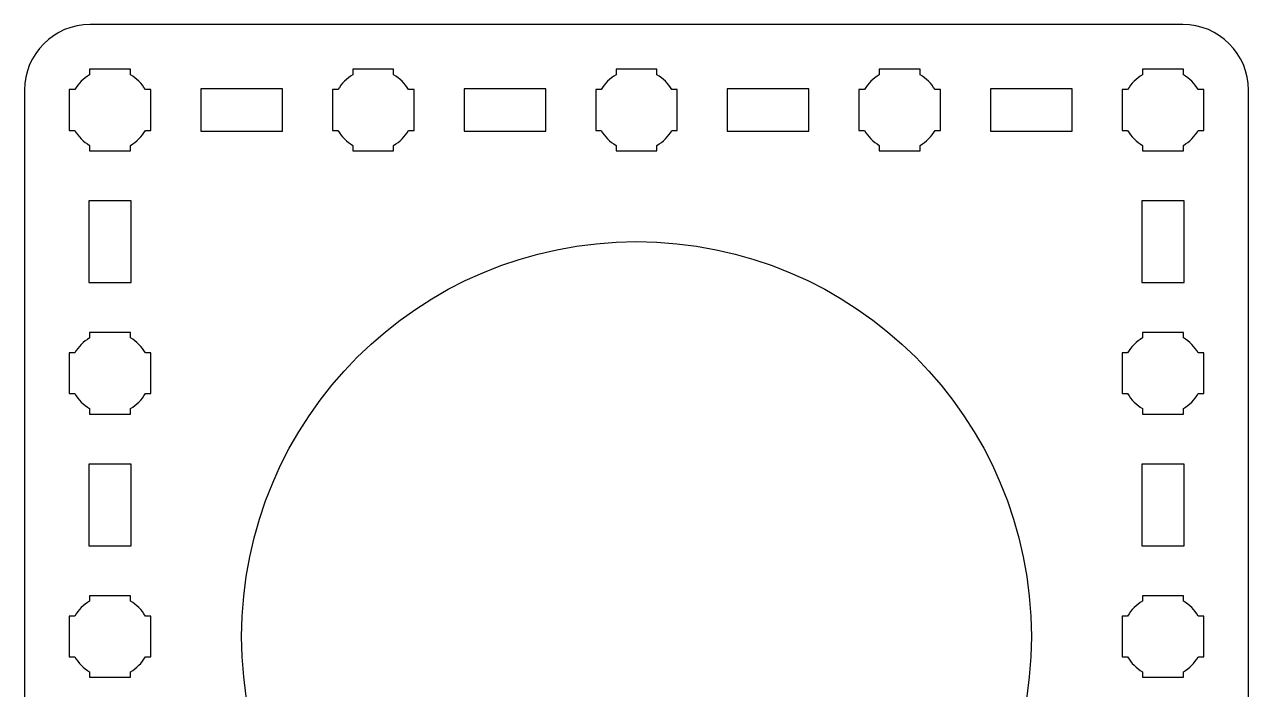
# Model space of a CAD drawing. Extents: x -302 to -108, y -176 to -2.
# Drawn here: x -301.5 to -208.5, y -52.5 to -2 of the extents above; entities that cross this region are included whole.
import ezdxf

# ---------------------------------------------------------------- set-up
doc = ezdxf.new("R2010")
doc.units = 0
doc.header["$MEASUREMENT"] = 0
doc.layers.add('LAYER_1', color=7, linetype='CONTINUOUS')

msp = doc.modelspace()

# ---------------------------------------------------------------- linework, layer by layer
at = {"layer": 'LAYER_1'}
msp.add_ellipse((-255.0001, -48.5001), major_axis=(0, 30), ratio=1, dxfattribs=at)
for points, knots in [([(-296.4995, -1.9995), (-296.4995, -1.9995), (-213.5005, -1.9995), (-213.5005, -1.9995), (-213.5005, -1.9995), (-210.7305, -1.9995), (-208.4995, -4.2305), (-208.4995, -7.0005), (-208.4995, -7.0005), (-208.4995, -7.0005), (-208.4995, -89.9995), (-208.4995, -89.9995), (-208.4995, -89.9995), (-208.4995, -92.7695), (-210.7305, -95.0005), (-213.5005, -95.0005), (-213.5005, -95.0005), (-213.5005, -95.0005), (-296.4995, -95.0005), (-296.4995, -95.0005), (-296.4995, -95.0005), (-299.2695, -95.0005), (-301.5005, -92.7695), (-301.5005, -89.9995), (-301.5005, -89.9995), (-301.5005, -89.9995), (-301.5005, -7.0005), (-301.5005, -7.0005), (-301.5005, -7.0005), (-301.5005, -4.2305), (-299.2695, -1.9995), (-296.4995, -1.9995)], [0, 0, 0, 0, 0.125, 0.125, 0.125, 0.125, 0.25, 0.25, 0.25, 0.25, 0.375, 0.375, 0.375, 0.375, 0.5, 0.5, 0.5, 0.5, 0.625, 0.625, 0.625, 0.625, 0.75, 0.75, 0.75, 0.75, 0.875, 0.875, 0.875, 0.875, 1, 1, 1, 1]), ([(-298.0998, -6.9499), (-298.0998, -6.9499), (-297.6844, -6.9499), (-297.6844, -6.9499), (-297.6844, -6.9499), (-297.4124, -6.4796), (-297.0202, -6.0877), (-296.55, -5.8157), (-296.55, -5.8157), (-296.55, -5.8157), (-296.55, -5.4001), (-296.55, -5.4001), (-296.55, -5.4001), (-296.55, -5.4001), (-293.4503, -5.4001), (-293.4503, -5.4001), (-293.4503, -5.4001), (-293.4503, -5.4001), (-293.4503, -5.8153), (-293.4503, -5.8153), (-293.4503, -5.8153), (-292.9798, -6.0874), (-292.5873, -6.4795), (-292.315, -6.9499), (-292.315, -6.9499), (-292.315, -6.9499), (-291.9004, -6.9499), (-291.9004, -6.9499), (-291.9004, -6.9499), (-291.9004, -6.9499), (-291.9004, -8.4524), (-291.9004, -8.4524), (-291.9004, -8.4524), (-291.9004, -8.4524), (-291.8998, -8.5004), (-291.8998, -8.5004), (-291.8998, -8.5004), (-291.8998, -8.5004), (-291.9004, -8.5484), (-291.9004, -8.5484), (-291.9004, -8.5484), (-291.9004, -8.5484), (-291.9004, -10.0495), (-291.9004, -10.0495), (-291.9004, -10.0495), (-291.9004, -10.0495), (-292.3144, -10.0495), (-292.3144, -10.0495), (-292.3144, -10.0495), (-292.5867, -10.5203), (-292.9793, -10.913), (-293.4503, -11.1854), (-293.4503, -11.1854), (-293.4503, -11.1854), (-293.4503, -11.5993), (-293.4503, -11.5993), (-293.4503, -11.5993), (-293.4503, -11.5993), (-294.9307, -11.5993), (-294.9307, -11.5993), (-294.9307, -11.5993), (-294.9307, -11.5993), (-294.9996, -11.6001), (-294.9996, -11.6001), (-294.9996, -11.6001), (-294.9996, -11.6001), (-295.0686, -11.5993), (-295.0686, -11.5993), (-295.0686, -11.5993), (-295.0686, -11.5993), (-296.55, -11.5993), (-296.55, -11.5993), (-296.55, -11.5993), (-296.55, -11.5993), (-296.55, -11.185), (-296.55, -11.185), (-296.55, -11.185), (-297.0205, -10.9126), (-297.4129, -10.5201), (-297.685, -10.0495), (-297.685, -10.0495), (-297.685, -10.0495), (-298.0998, -10.0495), (-298.0998, -10.0495), (-298.0998, -10.0495), (-298.0998, -10.0495), (-298.0998, -6.9499), (-298.0998, -6.9499)], [0, 0, 0, 0, 0.0454545, 0.0454545, 0.0454545, 0.0454545, 0.0909091, 0.0909091, 0.0909091, 0.0909091, 0.1363636, 0.1363636, 0.1363636, 0.1363636, 0.1818182, 0.1818182, 0.1818182, 0.1818182, 0.2272727, 0.2272727, 0.2272727, 0.2272727, 0.2727273, 0.2727273, 0.2727273, 0.2727273, 0.3181818, 0.3181818, 0.3181818, 0.3181818, 0.3636364, 0.3636364, 0.3636364, 0.3636364, 0.4090909, 0.4090909, 0.4090909, 0.4090909, 0.4545455, 0.4545455, 0.4545455, 0.4545455, 0.5, 0.5, 0.5, 0.5, 0.5454545, 0.5454545, 0.5454545, 0.5454545, 0.5909091, 0.5909091, 0.5909091, 0.5909091, 0.6363636, 0.6363636, 0.6363636, 0.6363636, 0.6818182, 0.6818182, 0.6818182, 0.6818182, 0.7272727, 0.7272727, 0.7272727, 0.7272727, 0.7727273, 0.7727273, 0.7727273, 0.7727273, 0.8181818, 0.8181818, 0.8181818, 0.8181818, 0.8636364, 0.8636364, 0.8636364, 0.8636364, 0.9090909, 0.9090909, 0.9090909, 0.9090909, 0.9545455, 0.9545455, 0.9545455, 0.9545455, 1, 1, 1, 1]), ([(-278.0998, -6.9499), (-278.0998, -6.9499), (-277.6844, -6.9499), (-277.6844, -6.9499), (-277.6844, -6.9499), (-277.4124, -6.4796), (-277.0202, -6.0877), (-276.55, -5.8157), (-276.55, -5.8157), (-276.55, -5.8157), (-276.55, -5.4001), (-276.55, -5.4001), (-276.55, -5.4001), (-276.55, -5.4001), (-273.4503, -5.4001), (-273.4503, -5.4001), (-273.4503, -5.4001), (-273.4503, -5.4001), (-273.4503, -5.8153), (-273.4503, -5.8153), (-273.4503, -5.8153), (-272.9798, -6.0874), (-272.5873, -6.4795), (-272.315, -6.9499), (-272.315, -6.9499), (-272.315, -6.9499), (-271.9004, -6.9499), (-271.9004, -6.9499), (-271.9004, -6.9499), (-271.9004, -6.9499), (-271.9004, -8.4524), (-271.9004, -8.4524), (-271.9004, -8.4524), (-271.9004, -8.4524), (-271.8998, -8.5004), (-271.8998, -8.5004), (-271.8998, -8.5004), (-271.8998, -8.5004), (-271.9004, -8.5484), (-271.9004, -8.5484), (-271.9004, -8.5484), (-271.9004, -8.5484), (-271.9004, -10.0495), (-271.9004, -10.0495), (-271.9004, -10.0495), (-271.9004, -10.0495), (-272.3144, -10.0495), (-272.3144, -10.0495), (-272.3144, -10.0495), (-272.5867, -10.5203), (-272.9793, -10.913), (-273.4503, -11.1854), (-273.4503, -11.1854), (-273.4503, -11.1854), (-273.4503, -11.5993), (-273.4503, -11.5993), (-273.4503, -11.5993), (-273.4503, -11.5993), (-274.9307, -11.5993), (-274.9307, -11.5993), (-274.9307, -11.5993), (-274.9307, -11.5993), (-274.9996, -11.6001), (-274.9996, -11.6001), (-274.9996, -11.6001), (-274.9996, -11.6001), (-275.0686, -11.5993), (-275.0686, -11.5993), (-275.0686, -11.5993), (-275.0686, -11.5993), (-276.55, -11.5993), (-276.55, -11.5993), (-276.55, -11.5993), (-276.55, -11.5993), (-276.55, -11.185), (-276.55, -11.185), (-276.55, -11.185), (-277.0205, -10.9126), (-277.4129, -10.5201), (-277.685, -10.0495), (-277.685, -10.0495), (-277.685, -10.0495), (-278.0998, -10.0495), (-278.0998, -10.0495), (-278.0998, -10.0495), (-278.0998, -10.0495), (-278.0998, -6.9499), (-278.0998, -6.9499)], [0, 0, 0, 0, 0.0454545, 0.0454545, 0.0454545, 0.0454545, 0.0909091, 0.0909091, 0.0909091, 0.0909091, 0.1363636, 0.1363636, 0.1363636, 0.1363636, 0.1818182, 0.1818182, 0.1818182, 0.1818182, 0.2272727, 0.2272727, 0.2272727, 0.2272727, 0.2727273, 0.2727273, 0.2727273, 0.2727273, 0.3181818, 0.3181818, 0.3181818, 0.3181818, 0.3636364, 0.3636364, 0.3636364, 0.3636364, 0.4090909, 0.4090909, 0.4090909, 0.4090909, 0.4545455, 0.4545455, 0.4545455, 0.4545455, 0.5, 0.5, 0.5, 0.5, 0.5454545, 0.5454545, 0.5454545, 0.5454545, 0.5909091, 0.5909091, 0.5909091, 0.5909091, 0.6363636, 0.6363636, 0.6363636, 0.6363636, 0.6818182, 0.6818182, 0.6818182, 0.6818182, 0.7272727, 0.7272727, 0.7272727, 0.7272727, 0.7727273, 0.7727273, 0.7727273, 0.7727273, 0.8181818, 0.8181818, 0.8181818, 0.8181818, 0.8636364, 0.8636364, 0.8636364, 0.8636364, 0.9090909, 0.9090909, 0.9090909, 0.9090909, 0.9545455, 0.9545455, 0.9545455, 0.9545455, 1, 1, 1, 1]), ([(-258.0998, -6.9499), (-258.0998, -6.9499), (-257.6844, -6.9499), (-257.6844, -6.9499), (-257.6844, -6.9499), (-257.4124, -6.4796), (-257.0202, -6.0877), (-256.55, -5.8157), (-256.55, -5.8157), (-256.55, -5.8157), (-256.55, -5.4001), (-256.55, -5.4001), (-256.55, -5.4001), (-256.55, -5.4001), (-253.4503, -5.4001), (-253.4503, -5.4001), (-253.4503, -5.4001), (-253.4503, -5.4001), (-253.4503, -5.8153), (-253.4503, -5.8153), (-253.4503, -5.8153), (-252.9798, -6.0874), (-252.5873, -6.4795), (-252.315, -6.9499), (-252.315, -6.9499), (-252.315, -6.9499), (-251.9004, -6.9499), (-251.9004, -6.9499), (-251.9004, -6.9499), (-251.9004, -6.9499), (-251.9004, -8.4524), (-251.9004, -8.4524), (-251.9004, -8.4524), (-251.9004, -8.4524), (-251.8998, -8.5004), (-251.8998, -8.5004), (-251.8998, -8.5004), (-251.8998, -8.5004), (-251.9004, -8.5484), (-251.9004, -8.5484), (-251.9004, -8.5484), (-251.9004, -8.5484), (-251.9004, -10.0495), (-251.9004, -10.0495), (-251.9004, -10.0495), (-251.9004, -10.0495), (-252.3144, -10.0495), (-252.3144, -10.0495), (-252.3144, -10.0495), (-252.5867, -10.5203), (-252.9793, -10.913), (-253.4503, -11.1854), (-253.4503, -11.1854), (-253.4503, -11.1854), (-253.4503, -11.5993), (-253.4503, -11.5993), (-253.4503, -11.5993), (-253.4503, -11.5993), (-254.9307, -11.5993), (-254.9307, -11.5993), (-254.9307, -11.5993), (-254.9307, -11.5993), (-254.9996, -11.6001), (-254.9996, -11.6001), (-254.9996, -11.6001), (-254.9996, -11.6001), (-255.0686, -11.5993), (-255.0686, -11.5993), (-255.0686, -11.5993), (-255.0686, -11.5993), (-256.55, -11.5993), (-256.55, -11.5993), (-256.55, -11.5993), (-256.55, -11.5993), (-256.55, -11.185), (-256.55, -11.185), (-256.55, -11.185), (-257.0205, -10.9126), (-257.4129, -10.5201), (-257.685, -10.0495), (-257.685, -10.0495), (-257.685, -10.0495), (-258.0998, -10.0495), (-258.0998, -10.0495), (-258.0998, -10.0495), (-258.0998, -10.0495), (-258.0998, -6.9499), (-258.0998, -6.9499)], [0, 0, 0, 0, 0.0454545, 0.0454545, 0.0454545, 0.0454545, 0.0909091, 0.0909091, 0.0909091, 0.0909091, 0.1363636, 0.1363636, 0.1363636, 0.1363636, 0.1818182, 0.1818182, 0.1818182, 0.1818182, 0.2272727, 0.2272727, 0.2272727, 0.2272727, 0.2727273, 0.2727273, 0.2727273, 0.2727273, 0.3181818, 0.3181818, 0.3181818, 0.3181818, 0.3636364, 0.3636364, 0.3636364, 0.3636364, 0.4090909, 0.4090909, 0.4090909, 0.4090909, 0.4545455, 0.4545455, 0.4545455, 0.4545455, 0.5, 0.5, 0.5, 0.5, 0.5454545, 0.5454545, 0.5454545, 0.5454545, 0.5909091, 0.5909091, 0.5909091, 0.5909091, 0.6363636, 0.6363636, 0.6363636, 0.6363636, 0.6818182, 0.6818182, 0.6818182, 0.6818182, 0.7272727, 0.7272727, 0.7272727, 0.7272727, 0.7727273, 0.7727273, 0.7727273, 0.7727273, 0.8181818, 0.8181818, 0.8181818, 0.8181818, 0.8636364, 0.8636364, 0.8636364, 0.8636364, 0.9090909, 0.9090909, 0.9090909, 0.9090909, 0.9545455, 0.9545455, 0.9545455, 0.9545455, 1, 1, 1, 1]), ([(-238.0998, -6.9499), (-238.0998, -6.9499), (-237.6844, -6.9499), (-237.6844, -6.9499), (-237.6844, -6.9499), (-237.4124, -6.4796), (-237.0202, -6.0877), (-236.55, -5.8157), (-236.55, -5.8157), (-236.55, -5.8157), (-236.55, -5.4001), (-236.55, -5.4001), (-236.55, -5.4001), (-236.55, -5.4001), (-233.4503, -5.4001), (-233.4503, -5.4001), (-233.4503, -5.4001), (-233.4503, -5.4001), (-233.4503, -5.8153), (-233.4503, -5.8153), (-233.4503, -5.8153), (-232.9798, -6.0874), (-232.5873, -6.4795), (-232.315, -6.9499), (-232.315, -6.9499), (-232.315, -6.9499), (-231.9004, -6.9499), (-231.9004, -6.9499), (-231.9004, -6.9499), (-231.9004, -6.9499), (-231.9004, -8.4524), (-231.9004, -8.4524), (-231.9004, -8.4524), (-231.9004, -8.4524), (-231.8998, -8.5004), (-231.8998, -8.5004), (-231.8998, -8.5004), (-231.8998, -8.5004), (-231.9004, -8.5484), (-231.9004, -8.5484), (-231.9004, -8.5484), (-231.9004, -8.5484), (-231.9004, -10.0495), (-231.9004, -10.0495), (-231.9004, -10.0495), (-231.9004, -10.0495), (-232.3144, -10.0495), (-232.3144, -10.0495), (-232.3144, -10.0495), (-232.5867, -10.5203), (-232.9793, -10.913), (-233.4503, -11.1854), (-233.4503, -11.1854), (-233.4503, -11.1854), (-233.4503, -11.5993), (-233.4503, -11.5993), (-233.4503, -11.5993), (-233.4503, -11.5993), (-234.9307, -11.5993), (-234.9307, -11.5993), (-234.9307, -11.5993), (-234.9307, -11.5993), (-234.9996, -11.6001), (-234.9996, -11.6001), (-234.9996, -11.6001), (-234.9996, -11.6001), (-235.0686, -11.5993), (-235.0686, -11.5993), (-235.0686, -11.5993), (-235.0686, -11.5993), (-236.55, -11.5993), (-236.55, -11.5993), (-236.55, -11.5993), (-236.55, -11.5993), (-236.55, -11.185), (-236.55, -11.185), (-236.55, -11.185), (-237.0205, -10.9126), (-237.4129, -10.5201), (-237.685, -10.0495), (-237.685, -10.0495), (-237.685, -10.0495), (-238.0998, -10.0495), (-238.0998, -10.0495), (-238.0998, -10.0495), (-238.0998, -10.0495), (-238.0998, -6.9499), (-238.0998, -6.9499)], [0, 0, 0, 0, 0.0454545, 0.0454545, 0.0454545, 0.0454545, 0.0909091, 0.0909091, 0.0909091, 0.0909091, 0.1363636, 0.1363636, 0.1363636, 0.1363636, 0.1818182, 0.1818182, 0.1818182, 0.1818182, 0.2272727, 0.2272727, 0.2272727, 0.2272727, 0.2727273, 0.2727273, 0.2727273, 0.2727273, 0.3181818, 0.3181818, 0.3181818, 0.3181818, 0.3636364, 0.3636364, 0.3636364, 0.3636364, 0.4090909, 0.4090909, 0.4090909, 0.4090909, 0.4545455, 0.4545455, 0.4545455, 0.4545455, 0.5, 0.5, 0.5, 0.5, 0.5454545, 0.5454545, 0.5454545, 0.5454545, 0.5909091, 0.5909091, 0.5909091, 0.5909091, 0.6363636, 0.6363636, 0.6363636, 0.6363636, 0.6818182, 0.6818182, 0.6818182, 0.6818182, 0.7272727, 0.7272727, 0.7272727, 0.7272727, 0.7727273, 0.7727273, 0.7727273, 0.7727273, 0.8181818, 0.8181818, 0.8181818, 0.8181818, 0.8636364, 0.8636364, 0.8636364, 0.8636364, 0.9090909, 0.9090909, 0.9090909, 0.9090909, 0.9545455, 0.9545455, 0.9545455, 0.9545455, 1, 1, 1, 1]), ([(-218.0998, -6.9499), (-218.0998, -6.9499), (-217.6844, -6.9499), (-217.6844, -6.9499), (-217.6844, -6.9499), (-217.4124, -6.4796), (-217.0202, -6.0877), (-216.55, -5.8157), (-216.55, -5.8157), (-216.55, -5.8157), (-216.55, -5.4001), (-216.55, -5.4001), (-216.55, -5.4001), (-216.55, -5.4001), (-213.4503, -5.4001), (-213.4503, -5.4001), (-213.4503, -5.4001), (-213.4503, -5.4001), (-213.4503, -5.8153), (-213.4503, -5.8153), (-213.4503, -5.8153), (-212.9798, -6.0874), (-212.5873, -6.4795), (-212.315, -6.9499), (-212.315, -6.9499), (-212.315, -6.9499), (-211.9004, -6.9499), (-211.9004, -6.9499), (-211.9004, -6.9499), (-211.9004, -6.9499), (-211.9004, -8.4524), (-211.9004, -8.4524), (-211.9004, -8.4524), (-211.9004, -8.4524), (-211.8998, -8.5004), (-211.8998, -8.5004), (-211.8998, -8.5004), (-211.8998, -8.5004), (-211.9004, -8.5484), (-211.9004, -8.5484), (-211.9004, -8.5484), (-211.9004, -8.5484), (-211.9004, -10.0495), (-211.9004, -10.0495), (-211.9004, -10.0495), (-211.9004, -10.0495), (-212.3144, -10.0495), (-212.3144, -10.0495), (-212.3144, -10.0495), (-212.5867, -10.5203), (-212.9793, -10.913), (-213.4503, -11.1854), (-213.4503, -11.1854), (-213.4503, -11.1854), (-213.4503, -11.5993), (-213.4503, -11.5993), (-213.4503, -11.5993), (-213.4503, -11.5993), (-214.9307, -11.5993), (-214.9307, -11.5993), (-214.9307, -11.5993), (-214.9307, -11.5993), (-214.9996, -11.6001), (-214.9996, -11.6001), (-214.9996, -11.6001), (-214.9996, -11.6001), (-215.0686, -11.5993), (-215.0686, -11.5993), (-215.0686, -11.5993), (-215.0686, -11.5993), (-216.55, -11.5993), (-216.55, -11.5993), (-216.55, -11.5993), (-216.55, -11.5993), (-216.55, -11.185), (-216.55, -11.185), (-216.55, -11.185), (-217.0205, -10.9126), (-217.4129, -10.5201), (-217.685, -10.0495), (-217.685, -10.0495), (-217.685, -10.0495), (-218.0998, -10.0495), (-218.0998, -10.0495), (-218.0998, -10.0495), (-218.0998, -10.0495), (-218.0998, -6.9499), (-218.0998, -6.9499)], [0, 0, 0, 0, 0.0454545, 0.0454545, 0.0454545, 0.0454545, 0.0909091, 0.0909091, 0.0909091, 0.0909091, 0.1363636, 0.1363636, 0.1363636, 0.1363636, 0.1818182, 0.1818182, 0.1818182, 0.1818182, 0.2272727, 0.2272727, 0.2272727, 0.2272727, 0.2727273, 0.2727273, 0.2727273, 0.2727273, 0.3181818, 0.3181818, 0.3181818, 0.3181818, 0.3636364, 0.3636364, 0.3636364, 0.3636364, 0.4090909, 0.4090909, 0.4090909, 0.4090909, 0.4545455, 0.4545455, 0.4545455, 0.4545455, 0.5, 0.5, 0.5, 0.5, 0.5454545, 0.5454545, 0.5454545, 0.5454545, 0.5909091, 0.5909091, 0.5909091, 0.5909091, 0.6363636, 0.6363636, 0.6363636, 0.6363636, 0.6818182, 0.6818182, 0.6818182, 0.6818182, 0.7272727, 0.7272727, 0.7272727, 0.7272727, 0.7727273, 0.7727273, 0.7727273, 0.7727273, 0.8181818, 0.8181818, 0.8181818, 0.8181818, 0.8636364, 0.8636364, 0.8636364, 0.8636364, 0.9090909, 0.9090909, 0.9090909, 0.9090909, 0.9545455, 0.9545455, 0.9545455, 0.9545455, 1, 1, 1, 1]), ([(-288.1, -6.9005), (-288.1, -6.9005), (-281.9, -6.9005), (-281.9, -6.9005), (-281.9, -6.9005), (-281.9, -6.9005), (-281.9, -10.1005), (-281.9, -10.1005), (-281.9, -10.1005), (-281.9, -10.1005), (-288.1, -10.1005), (-288.1, -10.1005), (-288.1, -10.1005), (-288.1, -10.1005), (-288.1, -6.9005), (-288.1, -6.9005)], [0, 0, 0, 0, 0.25, 0.25, 0.25, 0.25, 0.5, 0.5, 0.5, 0.5, 0.75, 0.75, 0.75, 0.75, 1, 1, 1, 1]), ([(-268.1, -6.9005), (-268.1, -6.9005), (-261.9, -6.9005), (-261.9, -6.9005), (-261.9, -6.9005), (-261.9, -6.9005), (-261.9, -10.1005), (-261.9, -10.1005), (-261.9, -10.1005), (-261.9, -10.1005), (-268.1, -10.1005), (-268.1, -10.1005), (-268.1, -10.1005), (-268.1, -10.1005), (-268.1, -6.9005), (-268.1, -6.9005)], [0, 0, 0, 0, 0.25, 0.25, 0.25, 0.25, 0.5, 0.5, 0.5, 0.5, 0.75, 0.75, 0.75, 0.75, 1, 1, 1, 1]), ([(-248.1, -6.9005), (-248.1, -6.9005), (-241.9, -6.9005), (-241.9, -6.9005), (-241.9, -6.9005), (-241.9, -6.9005), (-241.9, -10.1005), (-241.9, -10.1005), (-241.9, -10.1005), (-241.9, -10.1005), (-248.1, -10.1005), (-248.1, -10.1005), (-248.1, -10.1005), (-248.1, -10.1005), (-248.1, -6.9005), (-248.1, -6.9005)], [0, 0, 0, 0, 0.25, 0.25, 0.25, 0.25, 0.5, 0.5, 0.5, 0.5, 0.75, 0.75, 0.75, 0.75, 1, 1, 1, 1]), ([(-228.1, -6.9005), (-228.1, -6.9005), (-221.9, -6.9005), (-221.9, -6.9005), (-221.9, -6.9005), (-221.9, -6.9005), (-221.9, -10.1005), (-221.9, -10.1005), (-221.9, -10.1005), (-221.9, -10.1005), (-228.1, -10.1005), (-228.1, -10.1005), (-228.1, -10.1005), (-228.1, -10.1005), (-228.1, -6.9005), (-228.1, -6.9005)], [0, 0, 0, 0, 0.25, 0.25, 0.25, 0.25, 0.5, 0.5, 0.5, 0.5, 0.75, 0.75, 0.75, 0.75, 1, 1, 1, 1]), ([(-296.5996, -21.6001), (-296.5996, -21.6001), (-296.5996, -15.4001), (-296.5996, -15.4001), (-296.5996, -15.4001), (-296.5996, -15.4001), (-293.3996, -15.4001), (-293.3996, -15.4001), (-293.3996, -15.4001), (-293.3996, -15.4001), (-293.3996, -21.6001), (-293.3996, -21.6001), (-293.3996, -21.6001), (-293.3996, -21.6001), (-296.5996, -21.6001), (-296.5996, -21.6001)], [0, 0, 0, 0, 0.25, 0.25, 0.25, 0.25, 0.5, 0.5, 0.5, 0.5, 0.75, 0.75, 0.75, 0.75, 1, 1, 1, 1]), ([(-216.5996, -21.6001), (-216.5996, -21.6001), (-216.5996, -15.4001), (-216.5996, -15.4001), (-216.5996, -15.4001), (-216.5996, -15.4001), (-213.3996, -15.4001), (-213.3996, -15.4001), (-213.3996, -15.4001), (-213.3996, -15.4001), (-213.3996, -21.6001), (-213.3996, -21.6001), (-213.3996, -21.6001), (-213.3996, -21.6001), (-216.5996, -21.6001), (-216.5996, -21.6001)], [0, 0, 0, 0, 0.25, 0.25, 0.25, 0.25, 0.5, 0.5, 0.5, 0.5, 0.75, 0.75, 0.75, 0.75, 1, 1, 1, 1]), ([(-296.5502, -31.5999), (-296.5502, -31.5999), (-296.5502, -31.1845), (-296.5502, -31.1845), (-296.5502, -31.1845), (-297.0205, -30.9125), (-297.4124, -30.5203), (-297.6844, -30.0501), (-297.6844, -30.0501), (-297.6844, -30.0501), (-298.1, -30.0501), (-298.1, -30.0501), (-298.1, -30.0501), (-298.1, -30.0501), (-298.1, -26.9504), (-298.1, -26.9504), (-298.1, -26.9504), (-298.1, -26.9504), (-297.6848, -26.9504), (-297.6848, -26.9504), (-297.6848, -26.9504), (-297.4127, -26.4799), (-297.0206, -26.0874), (-296.5502, -25.8151), (-296.5502, -25.8151), (-296.5502, -25.8151), (-296.5502, -25.4005), (-296.5502, -25.4005), (-296.5502, -25.4005), (-296.5502, -25.4005), (-295.0477, -25.4005), (-295.0477, -25.4005), (-295.0477, -25.4005), (-295.0477, -25.4005), (-294.9997, -25.3999), (-294.9997, -25.3999), (-294.9997, -25.3999), (-294.9997, -25.3999), (-294.9517, -25.4005), (-294.9517, -25.4005), (-294.9517, -25.4005), (-294.9517, -25.4005), (-293.4506, -25.4005), (-293.4506, -25.4005), (-293.4506, -25.4005), (-293.4506, -25.4005), (-293.4506, -25.8145), (-293.4506, -25.8145), (-293.4506, -25.8145), (-292.9798, -26.0868), (-292.5871, -26.4794), (-292.3147, -26.9504), (-292.3147, -26.9504), (-292.3147, -26.9504), (-291.9008, -26.9504), (-291.9008, -26.9504), (-291.9008, -26.9504), (-291.9008, -26.9504), (-291.9008, -28.4308), (-291.9008, -28.4308), (-291.9008, -28.4308), (-291.9008, -28.4308), (-291.9, -28.4997), (-291.9, -28.4997), (-291.9, -28.4997), (-291.9, -28.4997), (-291.9008, -28.5687), (-291.9008, -28.5687), (-291.9008, -28.5687), (-291.9008, -28.5687), (-291.9008, -30.0501), (-291.9008, -30.0501), (-291.9008, -30.0501), (-291.9008, -30.0501), (-292.3151, -30.0501), (-292.3151, -30.0501), (-292.3151, -30.0501), (-292.5875, -30.5206), (-292.98, -30.913), (-293.4506, -31.1851), (-293.4506, -31.1851), (-293.4506, -31.1851), (-293.4506, -31.5999), (-293.4506, -31.5999), (-293.4506, -31.5999), (-293.4506, -31.5999), (-296.5502, -31.5999), (-296.5502, -31.5999)], [0, 0, 0, 0, 0.0454545, 0.0454545, 0.0454545, 0.0454545, 0.0909091, 0.0909091, 0.0909091, 0.0909091, 0.1363636, 0.1363636, 0.1363636, 0.1363636, 0.1818182, 0.1818182, 0.1818182, 0.1818182, 0.2272727, 0.2272727, 0.2272727, 0.2272727, 0.2727273, 0.2727273, 0.2727273, 0.2727273, 0.3181818, 0.3181818, 0.3181818, 0.3181818, 0.3636364, 0.3636364, 0.3636364, 0.3636364, 0.4090909, 0.4090909, 0.4090909, 0.4090909, 0.4545455, 0.4545455, 0.4545455, 0.4545455, 0.5, 0.5, 0.5, 0.5, 0.5454545, 0.5454545, 0.5454545, 0.5454545, 0.5909091, 0.5909091, 0.5909091, 0.5909091, 0.6363636, 0.6363636, 0.6363636, 0.6363636, 0.6818182, 0.6818182, 0.6818182, 0.6818182, 0.7272727, 0.7272727, 0.7272727, 0.7272727, 0.7727273, 0.7727273, 0.7727273, 0.7727273, 0.8181818, 0.8181818, 0.8181818, 0.8181818, 0.8636364, 0.8636364, 0.8636364, 0.8636364, 0.9090909, 0.9090909, 0.9090909, 0.9090909, 0.9545455, 0.9545455, 0.9545455, 0.9545455, 1, 1, 1, 1]), ([(-216.5502, -31.5999), (-216.5502, -31.5999), (-216.5502, -31.1845), (-216.5502, -31.1845), (-216.5502, -31.1845), (-217.0205, -30.9125), (-217.4124, -30.5203), (-217.6844, -30.0501), (-217.6844, -30.0501), (-217.6844, -30.0501), (-218.1, -30.0501), (-218.1, -30.0501), (-218.1, -30.0501), (-218.1, -30.0501), (-218.1, -26.9504), (-218.1, -26.9504), (-218.1, -26.9504), (-218.1, -26.9504), (-217.6848, -26.9504), (-217.6848, -26.9504), (-217.6848, -26.9504), (-217.4127, -26.4799), (-217.0206, -26.0874), (-216.5502, -25.8151), (-216.5502, -25.8151), (-216.5502, -25.8151), (-216.5502, -25.4005), (-216.5502, -25.4005), (-216.5502, -25.4005), (-216.5502, -25.4005), (-215.0477, -25.4005), (-215.0477, -25.4005), (-215.0477, -25.4005), (-215.0477, -25.4005), (-214.9997, -25.3999), (-214.9997, -25.3999), (-214.9997, -25.3999), (-214.9997, -25.3999), (-214.9517, -25.4005), (-214.9517, -25.4005), (-214.9517, -25.4005), (-214.9517, -25.4005), (-213.4506, -25.4005), (-213.4506, -25.4005), (-213.4506, -25.4005), (-213.4506, -25.4005), (-213.4506, -25.8145), (-213.4506, -25.8145), (-213.4506, -25.8145), (-212.9798, -26.0868), (-212.5871, -26.4794), (-212.3147, -26.9504), (-212.3147, -26.9504), (-212.3147, -26.9504), (-211.9008, -26.9504), (-211.9008, -26.9504), (-211.9008, -26.9504), (-211.9008, -26.9504), (-211.9008, -28.4308), (-211.9008, -28.4308), (-211.9008, -28.4308), (-211.9008, -28.4308), (-211.9, -28.4997), (-211.9, -28.4997), (-211.9, -28.4997), (-211.9, -28.4997), (-211.9008, -28.5687), (-211.9008, -28.5687), (-211.9008, -28.5687), (-211.9008, -28.5687), (-211.9008, -30.0501), (-211.9008, -30.0501), (-211.9008, -30.0501), (-211.9008, -30.0501), (-212.3151, -30.0501), (-212.3151, -30.0501), (-212.3151, -30.0501), (-212.5875, -30.5206), (-212.98, -30.913), (-213.4506, -31.1851), (-213.4506, -31.1851), (-213.4506, -31.1851), (-213.4506, -31.5999), (-213.4506, -31.5999), (-213.4506, -31.5999), (-213.4506, -31.5999), (-216.5502, -31.5999), (-216.5502, -31.5999)], [0, 0, 0, 0, 0.0454545, 0.0454545, 0.0454545, 0.0454545, 0.0909091, 0.0909091, 0.0909091, 0.0909091, 0.1363636, 0.1363636, 0.1363636, 0.1363636, 0.1818182, 0.1818182, 0.1818182, 0.1818182, 0.2272727, 0.2272727, 0.2272727, 0.2272727, 0.2727273, 0.2727273, 0.2727273, 0.2727273, 0.3181818, 0.3181818, 0.3181818, 0.3181818, 0.3636364, 0.3636364, 0.3636364, 0.3636364, 0.4090909, 0.4090909, 0.4090909, 0.4090909, 0.4545455, 0.4545455, 0.4545455, 0.4545455, 0.5, 0.5, 0.5, 0.5, 0.5454545, 0.5454545, 0.5454545, 0.5454545, 0.5909091, 0.5909091, 0.5909091, 0.5909091, 0.6363636, 0.6363636, 0.6363636, 0.6363636, 0.6818182, 0.6818182, 0.6818182, 0.6818182, 0.7272727, 0.7272727, 0.7272727, 0.7272727, 0.7727273, 0.7727273, 0.7727273, 0.7727273, 0.8181818, 0.8181818, 0.8181818, 0.8181818, 0.8636364, 0.8636364, 0.8636364, 0.8636364, 0.9090909, 0.9090909, 0.9090909, 0.9090909, 0.9545455, 0.9545455, 0.9545455, 0.9545455, 1, 1, 1, 1]), ([(-296.5996, -41.6001), (-296.5996, -41.6001), (-296.5996, -35.4001), (-296.5996, -35.4001), (-296.5996, -35.4001), (-296.5996, -35.4001), (-293.3996, -35.4001), (-293.3996, -35.4001), (-293.3996, -35.4001), (-293.3996, -35.4001), (-293.3996, -41.6001), (-293.3996, -41.6001), (-293.3996, -41.6001), (-293.3996, -41.6001), (-296.5996, -41.6001), (-296.5996, -41.6001)], [0, 0, 0, 0, 0.25, 0.25, 0.25, 0.25, 0.5, 0.5, 0.5, 0.5, 0.75, 0.75, 0.75, 0.75, 1, 1, 1, 1]), ([(-216.5996, -41.6001), (-216.5996, -41.6001), (-216.5996, -35.4001), (-216.5996, -35.4001), (-216.5996, -35.4001), (-216.5996, -35.4001), (-213.3996, -35.4001), (-213.3996, -35.4001), (-213.3996, -35.4001), (-213.3996, -35.4001), (-213.3996, -41.6001), (-213.3996, -41.6001), (-213.3996, -41.6001), (-213.3996, -41.6001), (-216.5996, -41.6001), (-216.5996, -41.6001)], [0, 0, 0, 0, 0.25, 0.25, 0.25, 0.25, 0.5, 0.5, 0.5, 0.5, 0.75, 0.75, 0.75, 0.75, 1, 1, 1, 1]), ([(-296.5502, -51.5999), (-296.5502, -51.5999), (-296.5502, -51.1845), (-296.5502, -51.1845), (-296.5502, -51.1845), (-297.0205, -50.9125), (-297.4124, -50.5203), (-297.6844, -50.0501), (-297.6844, -50.0501), (-297.6844, -50.0501), (-298.1, -50.0501), (-298.1, -50.0501), (-298.1, -50.0501), (-298.1, -50.0501), (-298.1, -46.9504), (-298.1, -46.9504), (-298.1, -46.9504), (-298.1, -46.9504), (-297.6848, -46.9504), (-297.6848, -46.9504), (-297.6848, -46.9504), (-297.4127, -46.4799), (-297.0206, -46.0874), (-296.5502, -45.8151), (-296.5502, -45.8151), (-296.5502, -45.8151), (-296.5502, -45.4005), (-296.5502, -45.4005), (-296.5502, -45.4005), (-296.5502, -45.4005), (-295.0477, -45.4005), (-295.0477, -45.4005), (-295.0477, -45.4005), (-295.0477, -45.4005), (-294.9997, -45.3999), (-294.9997, -45.3999), (-294.9997, -45.3999), (-294.9997, -45.3999), (-294.9517, -45.4005), (-294.9517, -45.4005), (-294.9517, -45.4005), (-294.9517, -45.4005), (-293.4506, -45.4005), (-293.4506, -45.4005), (-293.4506, -45.4005), (-293.4506, -45.4005), (-293.4506, -45.8145), (-293.4506, -45.8145), (-293.4506, -45.8145), (-292.9798, -46.0868), (-292.5871, -46.4794), (-292.3147, -46.9504), (-292.3147, -46.9504), (-292.3147, -46.9504), (-291.9008, -46.9504), (-291.9008, -46.9504), (-291.9008, -46.9504), (-291.9008, -46.9504), (-291.9008, -48.4308), (-291.9008, -48.4308), (-291.9008, -48.4308), (-291.9008, -48.4308), (-291.9, -48.4997), (-291.9, -48.4997), (-291.9, -48.4997), (-291.9, -48.4997), (-291.9008, -48.5687), (-291.9008, -48.5687), (-291.9008, -48.5687), (-291.9008, -48.5687), (-291.9008, -50.0501), (-291.9008, -50.0501), (-291.9008, -50.0501), (-291.9008, -50.0501), (-292.3151, -50.0501), (-292.3151, -50.0501), (-292.3151, -50.0501), (-292.5875, -50.5206), (-292.98, -50.913), (-293.4506, -51.1851), (-293.4506, -51.1851), (-293.4506, -51.1851), (-293.4506, -51.5999), (-293.4506, -51.5999), (-293.4506, -51.5999), (-293.4506, -51.5999), (-296.5502, -51.5999), (-296.5502, -51.5999)], [0, 0, 0, 0, 0.0454545, 0.0454545, 0.0454545, 0.0454545, 0.0909091, 0.0909091, 0.0909091, 0.0909091, 0.1363636, 0.1363636, 0.1363636, 0.1363636, 0.1818182, 0.1818182, 0.1818182, 0.1818182, 0.2272727, 0.2272727, 0.2272727, 0.2272727, 0.2727273, 0.2727273, 0.2727273, 0.2727273, 0.3181818, 0.3181818, 0.3181818, 0.3181818, 0.3636364, 0.3636364, 0.3636364, 0.3636364, 0.4090909, 0.4090909, 0.4090909, 0.4090909, 0.4545455, 0.4545455, 0.4545455, 0.4545455, 0.5, 0.5, 0.5, 0.5, 0.5454545, 0.5454545, 0.5454545, 0.5454545, 0.5909091, 0.5909091, 0.5909091, 0.5909091, 0.6363636, 0.6363636, 0.6363636, 0.6363636, 0.6818182, 0.6818182, 0.6818182, 0.6818182, 0.7272727, 0.7272727, 0.7272727, 0.7272727, 0.7727273, 0.7727273, 0.7727273, 0.7727273, 0.8181818, 0.8181818, 0.8181818, 0.8181818, 0.8636364, 0.8636364, 0.8636364, 0.8636364, 0.9090909, 0.9090909, 0.9090909, 0.9090909, 0.9545455, 0.9545455, 0.9545455, 0.9545455, 1, 1, 1, 1]), ([(-216.5502, -51.5999), (-216.5502, -51.5999), (-216.5502, -51.1845), (-216.5502, -51.1845), (-216.5502, -51.1845), (-217.0205, -50.9125), (-217.4124, -50.5203), (-217.6844, -50.0501), (-217.6844, -50.0501), (-217.6844, -50.0501), (-218.1, -50.0501), (-218.1, -50.0501), (-218.1, -50.0501), (-218.1, -50.0501), (-218.1, -46.9504), (-218.1, -46.9504), (-218.1, -46.9504), (-218.1, -46.9504), (-217.6848, -46.9504), (-217.6848, -46.9504), (-217.6848, -46.9504), (-217.4127, -46.4799), (-217.0206, -46.0874), (-216.5502, -45.8151), (-216.5502, -45.8151), (-216.5502, -45.8151), (-216.5502, -45.4005), (-216.5502, -45.4005), (-216.5502, -45.4005), (-216.5502, -45.4005), (-215.0477, -45.4005), (-215.0477, -45.4005), (-215.0477, -45.4005), (-215.0477, -45.4005), (-214.9997, -45.3999), (-214.9997, -45.3999), (-214.9997, -45.3999), (-214.9997, -45.3999), (-214.9517, -45.4005), (-214.9517, -45.4005), (-214.9517, -45.4005), (-214.9517, -45.4005), (-213.4506, -45.4005), (-213.4506, -45.4005), (-213.4506, -45.4005), (-213.4506, -45.4005), (-213.4506, -45.8145), (-213.4506, -45.8145), (-213.4506, -45.8145), (-212.9798, -46.0868), (-212.5871, -46.4794), (-212.3147, -46.9504), (-212.3147, -46.9504), (-212.3147, -46.9504), (-211.9008, -46.9504), (-211.9008, -46.9504), (-211.9008, -46.9504), (-211.9008, -46.9504), (-211.9008, -48.4308), (-211.9008, -48.4308), (-211.9008, -48.4308), (-211.9008, -48.4308), (-211.9, -48.4997), (-211.9, -48.4997), (-211.9, -48.4997), (-211.9, -48.4997), (-211.9008, -48.5687), (-211.9008, -48.5687), (-211.9008, -48.5687), (-211.9008, -48.5687), (-211.9008, -50.0501), (-211.9008, -50.0501), (-211.9008, -50.0501), (-211.9008, -50.0501), (-212.3151, -50.0501), (-212.3151, -50.0501), (-212.3151, -50.0501), (-212.5875, -50.5206), (-212.98, -50.913), (-213.4506, -51.1851), (-213.4506, -51.1851), (-213.4506, -51.1851), (-213.4506, -51.5999), (-213.4506, -51.5999), (-213.4506, -51.5999), (-213.4506, -51.5999), (-216.5502, -51.5999), (-216.5502, -51.5999)], [0, 0, 0, 0, 0.0454545, 0.0454545, 0.0454545, 0.0454545, 0.0909091, 0.0909091, 0.0909091, 0.0909091, 0.1363636, 0.1363636, 0.1363636, 0.1363636, 0.1818182, 0.1818182, 0.1818182, 0.1818182, 0.2272727, 0.2272727, 0.2272727, 0.2272727, 0.2727273, 0.2727273, 0.2727273, 0.2727273, 0.3181818, 0.3181818, 0.3181818, 0.3181818, 0.3636364, 0.3636364, 0.3636364, 0.3636364, 0.4090909, 0.4090909, 0.4090909, 0.4090909, 0.4545455, 0.4545455, 0.4545455, 0.4545455, 0.5, 0.5, 0.5, 0.5, 0.5454545, 0.5454545, 0.5454545, 0.5454545, 0.5909091, 0.5909091, 0.5909091, 0.5909091, 0.6363636, 0.6363636, 0.6363636, 0.6363636, 0.6818182, 0.6818182, 0.6818182, 0.6818182, 0.7272727, 0.7272727, 0.7272727, 0.7272727, 0.7727273, 0.7727273, 0.7727273, 0.7727273, 0.8181818, 0.8181818, 0.8181818, 0.8181818, 0.8636364, 0.8636364, 0.8636364, 0.8636364, 0.9090909, 0.9090909, 0.9090909, 0.9090909, 0.9545455, 0.9545455, 0.9545455, 0.9545455, 1, 1, 1, 1])]:
    msp.add_open_spline(points, degree=3, knots=knots, dxfattribs=at)

doc.saveas('drawing.dxf')
